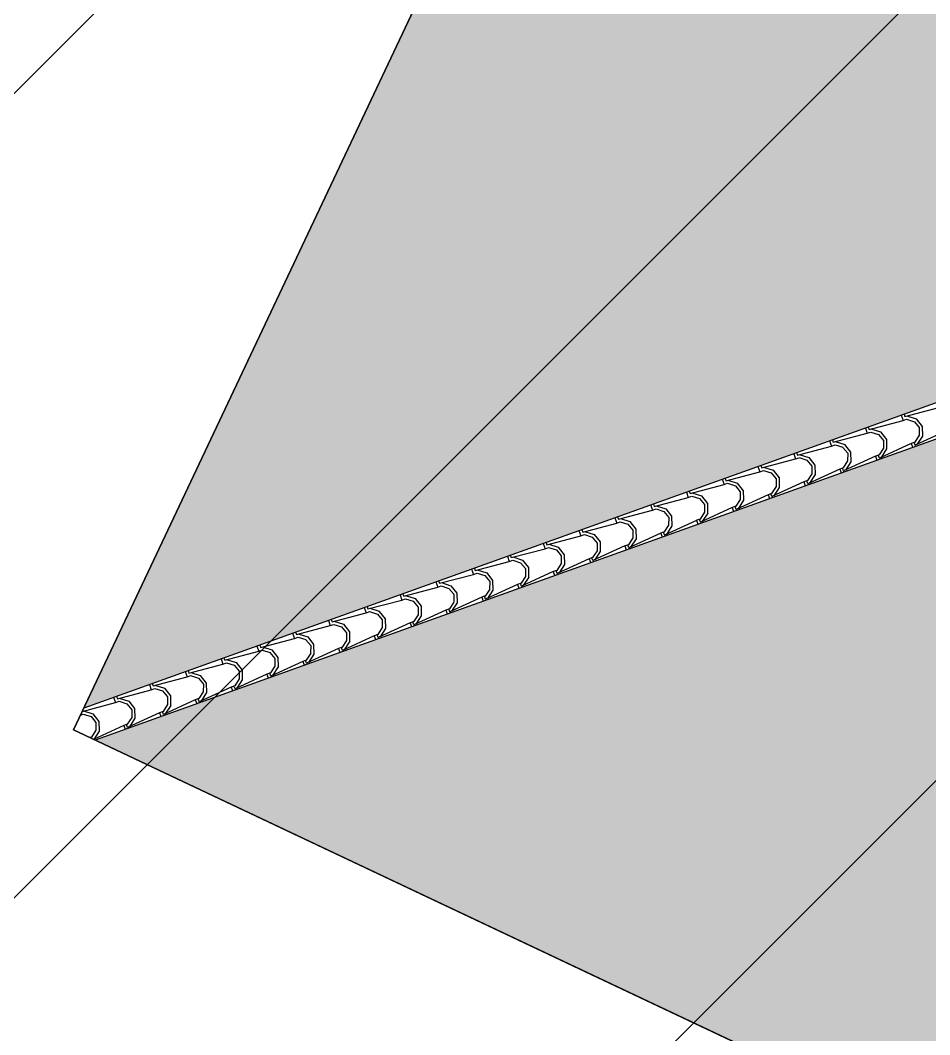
# Model space of a CAD drawing. Header units: millimetres. Extents: x 648844 to 649530, y 1246379 to 1246752.
# Drawn here: x 649119.893 to 649123.889, y 1246523.203 to 1246527.661 of the extents above; entities that cross this region are included whole.
import ezdxf

# ---------------------------------------------------------------- set-up
doc = ezdxf.new("R2010")
doc.units = ezdxf.units.MM
doc.header["$LTSCALE"] = 20
doc.header["$MEASUREMENT"] = 0
doc.layers.get('0').update_dxf_attribs({"linetype": 'CONTINUOUS'})
doc.layers.add('TECHO', color=30, linetype='CONTINUOUS')

# ---------------------------------------------------------------- blocks, each defined once
blk = doc.blocks.new('TEJA45')
at = {"layer": 'TECHO'}
for p, q in [((-0.1915910165105004, 4.238486235740897), (-0.09791931933256848, 4.350000000000019)), ((-0.1042627085960035, 4.306883349536172), (-0.09843609721495739, 4.350000000000559)), ((-0.0899236405116497, 4.309532748100789), (-0.08519737324927235, 4.344979957377539)), ((-0.08566081842469231, 4.350000000000048), (-0.08284375475943051, 4.347182936334786)), ((-0.08520690562188094, 4.344819785472112), (-0.08002669109387028, 4.350000000000122)), ((-0.0852076559721553, 4.269172403094505), (-0.1041128791895432, 4.306982768981751)), ((-0.07560361537717597, 4.278793904563692), (-0.089782529099935, 4.309514941465899)), ((-0.3097487369831384, 4.120328765138016), (-0.2104962856374399, 4.238486274769556)), ((-0.2104539013465825, 4.238477996649426), (-0.2140209609375816, 4.242045056240421)), ((-0.2104539013465967, 4.238477996649419), (-0.2010012978956937, 4.229025393198516)), ((-0.2010012978956794, 4.247930600100329), (-0.2045683574866644, 4.251497659691317)), ((-0.2033644487581583, 4.226662242335838), (-0.1915486944445277, 4.238477996649465)), ((-0.1915486944447764, 4.238477996649426), (-0.2010012978956794, 4.247930600100329)), ((3.552713678800501e-14, 4.260227204326622), (-0.1159182292588099, 4.162855751208912)), ((-0.0474162125070734, 4.250297762661354), (-0.08522657839431957, 4.269202985878742)), ((-0.04491001779673809, 4.264601023314423), (-0.07563105469894538, 4.278779937037182)), ((-0.003757169871668964, 4.256098248815796), (-0.0474755261243871, 4.250190325325473)), ((-0.0094850399793458, 4.269212151439515), (-0.0449322492560924, 4.264485884177141)), ((4.973799150320701e-14, 4.278785035879814), (-0.009586078014912403, 4.269198957864852)), ((-0.2224212841525102, 4.188724973102381), (-0.2165133606621836, 4.232443329355096)), ((-0.208081091125905, 4.191376267011851), (-0.2033548238635277, 4.226823476288601)), ((-0.1937600241473518, 4.160637441371289), (-0.2079389378701109, 4.191358478273497)), ((-0.2033651858509131, 4.1510146718466), (-0.222270409068301, 4.188825037733846)), ((-0.1655739437549784, 4.132140232782604), (-0.2033843096422245, 4.151045455999991)), ((-0.1630664809882632, 4.14644461454392), (-0.1937875178904704, 4.160623528266679)), ((-0.12764152106827, 4.151054700825238), (-0.1630887303450166, 4.146328433562864)), ((-0.1159278668375592, 4.162857169042208), (-0.1277436211511898, 4.151041414728581)), ((-0.09850234030869132, 4.145431642513337), (-0.1159278668375663, 4.162857169042212)), ((-0.4279064574559399, 4.002171294534961), (-0.3286540061102414, 4.120328804166501)), ((-0.3405798597090239, 4.070566596668574), (-0.3346719362186974, 4.114284952921288)), ((-0.3286114444828456, 4.120320453513148), (-0.3321785040738447, 4.123887513104144)), ((-0.328611444482874, 4.120320453513145), (-0.319158841031971, 4.110867850062242)), ((-0.3262385417402598, 4.073219785922014), (-0.3215122744778824, 4.108666995198764)), ((-0.3191588410319568, 4.129773056964062), (-0.3227259006229417, 4.133340116555051)), ((-0.3215219918944356, 4.108504699199564), (-0.3097062375808051, 4.120320453513191)), ((-0.3097062375810467, 4.120320453513152), (-0.3191588410319497, 4.129773056964055)), ((-0.1159181902304027, 4.143950482081731), (-0.2340756998619469, 4.044698030736033)), ((-0.1219155463064112, 4.137939673259112), (-0.1656339025591294, 4.132031749768789)), ((-0.1079549437595944, 4.135979039062441), (-0.1159278668375663, 4.14395196214041)), ((-0.3215227157296638, 4.032856940598695), (-0.3404279389470517, 4.070667306485941)), ((-0.311916432918288, 4.042480978180546), (-0.326095346641047, 4.073202015082753)), ((-0.437316384168227, 4.011615513827795), (-0.440883443759212, 4.015182573418784)), ((-0.2340756608334686, 4.025792761608923), (-0.3522331704650128, 3.926540310263224)), ((-0.283731675002862, 4.013982702903839), (-0.3215420408901082, 4.032887926121226)), ((-0.2812229441797882, 4.028288205773407), (-0.3119439810819955, 4.042467119496166)), ((-0.2400739227393771, 4.019781097702669), (-0.2837922789920952, 4.013873174212346)), ((-0.2457980021581534, 4.032897250210837), (-0.2812452114349, 4.028170982948463)), ((-0.2340854099738365, 4.044699625905938), (-0.2459011642874671, 4.032883871592311)), ((-0.2166598834449687, 4.02727409937707), (-0.2340854099738436, 4.044699625905945)), ((-0.2261124868958646, 4.017821495926167), (-0.2340854099738294, 4.025794419004132)), ((-0.5460641779288835, 3.884013823931728), (-0.446811726583185, 4.002171333563268)), ((-0.4587384352657722, 3.952408220232972), (-0.4528305117754456, 3.996126576485686)), ((-0.446768987619123, 4.002162910376885), (-0.450336047210115, 4.005729969967877)), ((-0.4467689876191514, 4.002162910376867), (-0.4373163841682484, 3.992710306925964)), ((-0.4443959923545009, 3.955063304833079), (-0.4396697250921235, 3.990510514109829)), ((-0.439679535030713, 3.99034715606329), (-0.4278637807170824, 4.002162910376917)), ((-0.4278637807173169, 4.002162910376889), (-0.4373163841682199, 4.011615513827792)), ((-0.4396802456084359, 3.914699209350832), (-0.4585854688258237, 3.952509575238079)), ((-0.4300728416892312, 3.924324514989806), (-0.4442517554119902, 3.955045551892013)), ((-0.3993794073712991, 3.910131797002897), (-0.4301004442735064, 3.924310710725656)), ((-0.3522429531101139, 3.926542082769668), (-0.3640587074237445, 3.914726328456041)), ((-0.3348174265812318, 3.909116556240797), (-0.3522429531101139, 3.926542082769679)), ((-0.6642218984016708, 3.765856353328662), (-0.5649694470559723, 3.884013862960202)), ((-0.5649265307554003, 3.884005367240611), (-0.5684935903463995, 3.887572426831607)), ((-0.5649265307554145, 3.884005367240604), (-0.5554739273045115, 3.874552763789701)), ((-0.5554739273044973, 3.893457970691514), (-0.5590409868954893, 3.89702503028251)), ((-0.5578370781669904, 3.872189612927016), (-0.5460213238533598, 3.884005367240643)), ((-0.5460213238535943, 3.884005367240611), (-0.5554739273044973, 3.893457970691514)), ((-0.3522331314364777, 3.907635041136153), (-0.4703906410680219, 3.808382589790455)), ((-0.401889406250767, 3.895825173025077), (-0.4396997721380131, 3.914730396242465)), ((-0.3582322991741123, 3.901622522145985), (-0.4019506554268304, 3.895714598655662)), ((-0.3639544832466726, 3.91473979959661), (-0.3994016925234192, 3.910013532334236)), ((-0.3442700300321349, 3.899663952789901), (-0.3522429531101068, 3.907636875867869)), ((-0.5768970108217957, 3.83424984380277), (-0.5709890873314691, 3.877968200055484)), ((-0.5578377754871866, 3.796541478102924), (-0.5767429987045745, 3.83435184399017)), ((-0.5625534429686283, 3.836906823745043), (-0.557827175706251, 3.872354033021793)), ((-0.5482292504594071, 3.806168051797403), (-0.5624081641821661, 3.836889088699611)), ((-0.4703906020396786, 3.789477320663238), (-0.5885481116712228, 3.690224869317539)), ((-0.5200471374986506, 3.777667643146319), (-0.5578575033858968, 3.796572866363707)), ((-0.517535870562817, 3.791975388232387), (-0.5482569074650243, 3.806154301955146)), ((-0.4821109643361083, 3.79658234898227), (-0.5175581736128549, 3.791856081719896)), ((-0.4704004962463912, 3.808384539633398), (-0.4822162505600218, 3.796568785319771)), ((-0.4529749697175092, 3.790959013104523), (-0.4704004962463841, 3.808384539633398)), ((-0.4624275731684122, 3.781506409653627), (-0.4704004962463841, 3.789479332731595)), ((-0.7823796188743231, 3.647698882725777), (-0.6831271675286246, 3.765856392357318)), ((-0.6950555863783023, 3.716091467368969), (-0.6891476628879758, 3.759809823621683)), ((-0.6830840738916635, 3.76584782410433), (-0.6866511334826626, 3.769414883695326)), ((-0.6830840738916919, 3.76584782410433), (-0.6736314704407889, 3.756395220653427)), ((-0.6807108935829973, 3.718750342655206), (-0.67598462632062, 3.754197551931956)), ((-0.6736314704407675, 3.775300427555241), (-0.6771985300317596, 3.778867487146229)), ((-0.6759946213032677, 3.754032069790743), (-0.6641788669896371, 3.76584782410437)), ((-0.6641788669898716, 3.765847824104334), (-0.6736314704407746, 3.775300427555237)), ((-0.4763906756079805, 3.783463946589425), (-0.5201090318606987, 3.777556023099102)), ((-0.6759953053659373, 3.678383746855019), (-0.6949005285833252, 3.716194112742265)), ((-0.6663856592299666, 3.688011588605836), (-0.6805645729527257, 3.718732625508043)), ((-0.7917890135770378, 3.657142884418974), (-0.7953560731680227, 3.660709944009962)), ((-0.7823364101261348, 3.647690280968064), (-0.7917890135770378, 3.657142884418967)), ((-0.5885480726426167, 3.671319600190539), (-0.7067055822741608, 3.572067148844841)), ((-0.6382048687465414, 3.659510113267562), (-0.6760152346337875, 3.678415336484949)), ((-0.6356923337535179, 3.673818979461497), (-0.6664133706557251, 3.687997893184257)), ((-0.5945490520418204, 3.665305371032865), (-0.6382674082945385, 3.659397447542542)), ((-0.6002674454250894, 3.678424898367989), (-0.635714654701836, 3.673698631105616)), ((-0.5885580393826686, 3.690226996497127), (-0.6003737936962992, 3.6784112421835)), ((-0.5711325128537865, 3.672801469968253), (-0.5885580393826544, 3.690226996497124)), ((-0.5805851163046825, 3.663348866517349), (-0.5885580393826473, 3.671321789595314)), ((-0.9005373393472667, 3.529541412122548), (-0.8012848880015682, 3.647698921754088)), ((-0.8132141619350435, 3.597933090933367), (-0.8073062384447169, 3.641651447186081)), ((-0.8012416170279337, 3.64769028096806), (-0.8048086766189329, 3.651257340559059)), ((-0.8012416170279621, 3.647690280968053), (-0.7917890135770591, 3.63823767751715)), ((-0.7988683441973592, 3.600593861565365), (-0.7941420769349818, 3.636041070842115)), ((-0.7941521644395451, 3.635874526654469), (-0.7823364101259145, 3.647690280968096)), ((-0.794152835244688, 3.560226015607107), (-0.8130580584620759, 3.598036381494353)), ((-0.7845420680001425, 3.569855125413444), (-0.7987209817229015, 3.600576162315651)), ((-0.7538487969466843, 3.555662570691752), (-0.7845698338488916, 3.569841484414511)), ((-0.706715582518946, 3.572069453360857), (-0.7185313368325765, 3.56025369904723)), ((-0.6892900559900497, 3.554643926831982), (-0.7067155825189246, 3.572069453360857)), ((-1.018695059820196, 3.411383941519318), (-0.9194426084744975, 3.529541451150859)), ((-0.9313727374915572, 3.479774714499563), (-0.9254648140012307, 3.523493070752277)), ((-0.9193991601642111, 3.529532737831794), (-0.9229662197552102, 3.533099797422789)), ((-0.9193991601642324, 3.529532737831776), (-0.9099465567133294, 3.520080134380873)), ((-0.9099465567133151, 3.538985341282704), (-0.9135136163043072, 3.542552400873692)), ((-0.9123097075758224, 3.517716983518195), (-0.9004939532621918, 3.529532737831822)), ((-0.9004939532624121, 3.529532737831797), (-0.9099465567133151, 3.5389853412827)), ((-0.7067055432457181, 3.553161879717699), (-0.8248630528772622, 3.453909428372)), ((-0.756362599994425, 3.5413525833888), (-0.7941729658816712, 3.560257806606188)), ((-0.7127074284747792, 3.547146795476419), (-0.7564257847274973, 3.541238871986096)), ((-0.7184239265140562, 3.560267447753709), (-0.7538711357908028, 3.555541180491335)), ((-0.6987426594409527, 3.545191323381079), (-0.7067155825189175, 3.553164246459044)), ((-0.9123103651234814, 3.442068284359273), (-0.9312155883408693, 3.479878650246519)), ((-0.9170257948113587, 3.482437380478231), (-0.9122995275489814, 3.517884589754981)), ((-0.902698476770702, 3.451698662221872), (-0.9168773904934611, 3.48241969912408)), ((-0.8248630138488267, 3.435004159244855), (-0.9430205234803708, 3.335751707899156)), ((-0.8745203312423371, 3.423195053510049), (-0.9123306971295833, 3.442100276727437)), ((-0.8720052601382022, 3.437506161921242), (-0.9027262970404095, 3.451685075644001)), ((-0.8365804076030514, 3.442109997139426), (-0.872027616879798, 3.437383729877052)), ((-0.8248731256552233, 3.453911910224587), (-0.8366888799688539, 3.44209615591096)), ((-0.807447599126327, 3.436486383695708), (-0.824873125655202, 3.453911910224587)), ((-0.8169002025772301, 3.427033780244813), (-0.8248731256551949, 3.435006703322777)), ((-1.13685278029299, 3.293226470916263), (-1.037600328947292, 3.411383980547804)), ((-1.049531313047822, 3.361616338067563), (-1.043623389557496, 3.405334694320278)), ((-1.037556703300481, 3.41137519469552), (-1.04112376289148, 3.414942254286515)), ((-1.03755670330051, 3.411375194695516), (-1.028104099849607, 3.401922591244613)), ((-1.035183245425607, 3.3642808993893), (-1.03045697816323, 3.39972810866605)), ((-1.028104099849585, 3.420827798146426), (-1.031671159440577, 3.424394857737422)), ((-1.0304672507121, 3.399559440381921), (-1.018651496398469, 3.411375194695548)), ((-1.018651496398682, 3.41137519469552), (-1.028104099849585, 3.420827798146423)), ((-0.8308658049077238, 3.428988219919979), (-0.8745841611604419, 3.423080296429656)), ((-1.030467895002218, 3.323910553111343), (-1.049373118219606, 3.361720918998589)), ((-1.020854885542022, 3.333542199031957), (-1.035033799264781, 3.364263235934164)), ((-1.146261642985863, 3.30267025501016), (-1.149828702576848, 3.306237314601148)), ((-1.136809039534953, 3.29321765155925), (-1.146261642985856, 3.302670255010153)), ((-0.9430204844519352, 3.316846438772011), (-1.061177994083479, 3.217593987426312)), ((-0.9926780624902349, 3.305037523631288), (-1.030488428377481, 3.323942746848676)), ((-0.9901617233289102, 3.319349753150352), (-1.020882760231117, 3.333528666873111)), ((-0.9490241813424802, 3.310829644363299), (-0.9927425375951984, 3.304921720872976)), ((-0.9547368886924801, 3.323952546525081), (-0.9901840979692267, 3.319226279262708)), ((-0.9430306687915007, 3.335754367088317), (-0.9548464231051312, 3.32393861277469)), ((-0.9256051422625973, 3.318328840559435), (-0.9430306687914722, 3.33575436708831)), ((-0.9350577457135003, 3.308876237108539), (-0.9430306687914651, 3.316849160186504)), ((-1.255010500765792, 3.175069000313204), (-1.155758049420093, 3.293226509944745)), ((-1.167689888604336, 3.243457961633766), (-1.16178196511401, 3.28717631788648)), ((-1.155714246436759, 3.293217651559246), (-1.159281306027758, 3.296784711150242)), ((-1.15571424643678, 3.293217651559239), (-1.146261642985877, 3.283765048108336)), ((-1.153340696040082, 3.24612441829856), (-1.148614428777705, 3.28157162757531)), ((-1.148624793848377, 3.281401897245647), (-1.136809039534747, 3.293217651559274)), ((-1.148625424880983, 3.205752821863452), (-1.167530648098371, 3.243563187750699)), ((-1.139011294312198, 3.215385735839561), (-1.153190208034957, 3.246106772741769)), ((-1.108318186520428, 3.201193344379842), (-1.139039223422635, 3.215372258102601)), ((-1.061188211927778, 3.217596823952046), (-1.073003966241409, 3.205781069638419)), ((-1.043762685398868, 3.200171297423161), (-1.06118821192775, 3.217596823952043)), ((-1.373168221238593, 3.056911529710149), (-1.273915769892895, 3.17506903934169)), ((-1.285848464160601, 3.125299585201766), (-1.279940540670275, 3.169017941454481)), ((-1.273871789573029, 3.175060108422976), (-1.277438849164021, 3.178627168013964)), ((-1.27387178957305, 3.175060108422965), (-1.264419186122147, 3.165607504972062)), ((-1.264419186122126, 3.184512711873882), (-1.267986245713111, 3.188079771464871)), ((-1.266782336984654, 3.163244354109374), (-1.254966582671024, 3.175060108423001)), ((-1.254966582671223, 3.175060108422976), (-1.264419186122126, 3.184512711873879)), ((-1.061177955054994, 3.198688718299206), (-1.179335464686538, 3.099436266953507)), ((-1.110835793738126, 3.186879993752527), (-1.148646159625372, 3.205785216969915)), ((-1.067182557776327, 3.192671068806732), (-1.110900914029045, 3.186763145316409)), ((-1.072893369780999, 3.205795095910862), (-1.108340579057746, 3.201068828648488)), ((-1.053215288849771, 3.190718693972261), (-1.061188211927742, 3.19869161705023)), ((-1.266782954759748, 3.087595090615572), (-1.285688177977136, 3.125405456502818)), ((-1.271498146654451, 3.127967937208719), (-1.266771879392074, 3.16341514648547)), ((-1.257167703082374, 3.097229272647162), (-1.271346616805133, 3.127950309549369)), ((-1.179335425658017, 3.080530997826433), (-1.297492935289561, 2.981278546480734)), ((-1.228993524985995, 3.068722463873762), (-1.266803890873241, 3.08762768709115)), ((-1.226474649713587, 3.083036935610096), (-1.257195686615795, 3.097215849332855)), ((-1.19104985087089, 3.087637645296461), (-1.226497060147636, 3.082911378034087)), ((-1.179345755064055, 3.099439280815776), (-1.191161509377686, 3.087623526502149)), ((-1.161920228535138, 3.082013754286891), (-1.179345755064013, 3.099439280815766)), ((-1.171372831986041, 3.072561150835991), (-1.179345755064013, 3.08053407391396)), ((-1.491325941711231, 2.938754059107264), (-1.392073490365533, 3.056911568738805)), ((-1.404007039717101, 3.007141208767965), (-1.398099116226774, 3.05085956502068)), ((-1.392029332709299, 3.056902565286702), (-1.395596392300298, 3.060469624877697)), ((-1.39202933270932, 3.056902565286691), (-1.382576729258417, 3.047449961835788)), ((-1.389655597268458, 3.009811456121579), (-1.384929330006081, 3.045258665398329)), ((-1.382576729258403, 3.066355168737612), (-1.386143788849395, 3.069922228328608)), ((-1.384939880120932, 3.0450868109731), (-1.373124125807301, 3.056902565286727)), ((-1.3731241258075, 3.056902565286705), (-1.382576729258403, 3.066355168737608)), ((-1.185340934209286, 3.074512493250293), (-1.229059290462004, 3.06860456975997)), ((-1.384940484638499, 2.969437359367674), (-1.403845707855886, 3.007247725254921)), ((-1.375324111853324, 2.979072809456422), (-1.389503025576083, 3.00979384635863)), ((-1.500734272394673, 2.948197625601342), (-1.504301331985666, 2.95176468519233)), ((-1.49128166894377, 2.938745022150432), (-1.500734272394673, 2.948197625601335)), ((-1.297492896261112, 2.962373277353592), (-1.415650405892656, 2.863120826007894)), ((-1.347151256233893, 2.950564933994997), (-1.384961622121139, 2.969470157212385)), ((-1.344631112904288, 2.964880526839199), (-1.375352149806496, 2.979059440561958)), ((-1.303499310642231, 2.956353917693853), (-1.347217666894949, 2.95044599420353)), ((-1.309206331958961, 2.969480194682298), (-1.344653541235708, 2.964753927419924)), ((-1.297503298200333, 2.981281737679506), (-1.309319052513963, 2.969465983365879)), ((-1.280077771671415, 2.96385621115062), (-1.29750329820029, 2.981281737679495)), ((-1.289530375122318, 2.954403607699724), (-1.297503298200283, 2.962376530777686)), ((-1.609483662184033, 2.820596588504205), (-1.510231210838334, 2.938754098135746)), ((-1.522165615273849, 2.888982832332363), (-1.516257691783522, 2.932701188585078)), ((-1.510186875845577, 2.938745022150432), (-1.513753935436576, 2.942312081741427)), ((-1.510186875845605, 2.938745022150421), (-1.500734272394702, 2.929292418699518)), ((-1.507813047882699, 2.891654975032647), (-1.503086780620322, 2.927102184309398)), ((-1.503097423257209, 2.926929267836826), (-1.491281668943579, 2.938745022150453)), ((-1.503098014517263, 2.851279628119784), (-1.522003237734651, 2.88908999400703)), ((-1.493480520623876, 2.860916346264851), (-1.507659434346635, 2.891637383167058)), ((-1.462787576094982, 2.846724118068312), (-1.493508612997189, 2.860903031791072)), ((-1.41566084133661, 2.863124194543236), (-1.427476595650241, 2.851308440229609)), ((-1.398235314807685, 2.845698668014347), (-1.41566084133656, 2.863124194543225)), ((-1.727641382656969, 2.702439117900973), (-1.628388931311271, 2.820596627532513)), ((-1.640324190830356, 2.770824455898556), (-1.634416267340029, 2.81454281215127)), ((-1.628344418981847, 2.820587479014158), (-1.631911478572839, 2.82415453860515)), ((-1.628344418981868, 2.820587479014147), (-1.618891815530965, 2.811134875563244)), ((-1.625970498497189, 2.773498493941911), (-1.621244231234812, 2.808945703218662)), ((-1.618891815530944, 2.830040082465064), (-1.622458875121929, 2.833607142056053)), ((-1.621254966393487, 2.808771724700552), (-1.609439212079856, 2.820587479014179)), ((-1.609439212080048, 2.820587479014161), (-1.618891815530951, 2.830040082465064)), ((-1.415650366864142, 2.844215556880823), (-1.533807876495686, 2.744963105535124)), ((-1.465308987481798, 2.832407404116246), (-1.503119353369044, 2.851312627333634)), ((-1.42165768707698, 2.838195342137173), (-1.465376043329698, 2.83228741864685)), ((-1.427362813048838, 2.8513227440679), (-1.462810022325584, 2.846596476805527)), ((-1.407687918258588, 2.836246064563447), (-1.41566084133656, 2.844218987641415)), ((-1.621255544396, 2.733121896871847), (-1.640160767613388, 2.770932262759093)), ((-1.611636929394813, 2.742759883074104), (-1.625815843117572, 2.773480919976311)), ((-1.533807837467243, 2.726057836407978), (-1.651965347098788, 2.62680538506228)), ((-1.583466718729717, 2.714249874237503), (-1.621277084616963, 2.73315509745489)), ((-1.580944039285683, 2.728567709297419), (-1.61166507618789, 2.742746623020178)), ((-1.539816063509036, 2.720036766580851), (-1.583534419761754, 2.714128843090528)), ((-1.545519294137819, 2.733165293453617), (-1.580966503414565, 2.728439026191243)), ((-1.533818384472887, 2.744966651406965), (-1.545634138786518, 2.733150897093338)), ((-1.516392857943956, 2.727541124878073), (-1.533818384472831, 2.744966651406948)), ((-1.525845461394859, 2.718088521427173), (-1.533818384472831, 2.726061444505142)), ((-1.845799103129757, 2.584281647297914), (-1.746546651784058, 2.702439156929454)), ((-1.758482766386621, 2.652666079466556), (-1.752574842896294, 2.696384435719271)), ((-1.74650196211811, 2.702429935877895), (-1.750069021709102, 2.70599699546889)), ((-1.746501962118138, 2.702429935877877), (-1.737049358667235, 2.692977332426974)), ((-1.744127949111437, 2.655342012852969), (-1.73940168184906, 2.69078922212972)), ((-1.737049358667214, 2.711882539328798), (-1.740616418258206, 2.715449598919786)), ((-1.739412509529764, 2.690614181564278), (-1.727596755216133, 2.702429935877905)), ((-1.727596755216311, 2.702429935877895), (-1.737049358667214, 2.711882539328798)), ((-1.739413074274765, 2.61496416562397), (-1.758318297492153, 2.652774531511216)), ((-1.729793338165379, 2.624603419882536), (-1.743972251888138, 2.655324456784744)), ((-1.864659505254387, 2.584272392741614), (-1.868226564845386, 2.587839452332609)), ((-1.855206901803498, 2.593724996192527), (-1.85877396139449, 2.597292055783516)), ((-1.845754298352588, 2.584272392741617), (-1.855206901803491, 2.59372499619252)), ((-1.651965308070309, 2.607900115935173), (-1.770122817701854, 2.508647664589475)), ((-1.701624449977587, 2.596092344358734), (-1.739434815864833, 2.614997567576122)), ((-1.699100502478018, 2.610411300527293), (-1.729821539380225, 2.624590214250052)), ((-1.657974439943793, 2.601878191024166), (-1.701692796196511, 2.595970267533843)), ((-1.6636757752268, 2.615007842839329), (-1.699122984503546, 2.610281575576956)), ((-1.651975927609165, 2.626809108270695), (-1.663791681922795, 2.614993353957068)), ((-1.634550401080226, 2.609383581741803), (-1.651975927609101, 2.626809108270681)), ((-1.644003004531122, 2.599930978290903), (-1.651975927609094, 2.607903901368879)), ((-1.963956823602409, 2.466124176695029), (-1.86470437225671, 2.58428168632657)), ((-1.876641341943376, 2.53450770303095), (-1.87073341845305, 2.578226059283665)), ((-1.864659505254409, 2.584272392741603), (-1.855206901803506, 2.5748197892907)), ((-1.86228539972555, 2.537185531764937), (-1.857559132463173, 2.572632741041687)), ((-1.857570052666041, 2.572456638428005), (-1.845754298352411, 2.584272392741632)), ((-1.857570604153551, 2.496806434376108), (-1.876475827370939, 2.534616800263354)), ((-1.847949746935555, 2.506446956690137), (-1.862128660658314, 2.537167993592345)), ((-1.81978218122547, 2.477934814479969), (-1.857592547112716, 2.496840037697357)), ((-1.817256965670367, 2.49225489175716), (-1.847978002572574, 2.506433805479919)), ((-1.781832256315774, 2.496850392225053), (-1.81727946559252, 2.492124124962679)), ((-1.770133470745442, 2.508651565134425), (-1.781949225059073, 2.496835810820798)), ((-1.752707944216503, 2.491226038605529), (-1.770133470745385, 2.508651565134411)), ((-2.082114544075353, 2.347966706091803), (-1.982862092729654, 2.466124215723344)), ((-1.994799917499641, 2.416349326598954), (-1.988891994009315, 2.460067682851669)), ((-1.982817048390658, 2.466114849605344), (-1.986384107981657, 2.469681909196343)), ((-1.982817048390686, 2.466114849605333), (-1.973364444939783, 2.45666224615443)), ((-1.980442850339919, 2.419029050675103), (-1.975716583077542, 2.454476259951853)), ((-1.973364444939762, 2.47556745305625), (-1.976931504530747, 2.479134512647239)), ((-1.975727595802319, 2.454299095291731), (-1.963911841488688, 2.466114849605358)), ((-1.963911841488859, 2.46611484960534), (-1.973364444939762, 2.475567453056243)), ((-1.770122778673361, 2.489742395462365), (-1.888280288304905, 2.390489944116666)), ((-1.776132816376737, 2.483719615467727), (-1.819851172629456, 2.477811691977404)), ((-1.762160547667406, 2.481773435154633), (-1.770133470745371, 2.489746358232598)), ((-1.975728134032288, 2.378648703128178), (-1.994633357249675, 2.416459069015424)), ((-1.966106155705724, 2.388290493497742), (-1.980285069428483, 2.419011530399949)), ((-1.888280249276434, 2.37158467498956), (-2.006437758907978, 2.272332223643861)), ((-1.937939912473368, 2.359777284601215), (-1.975750278360614, 2.378682507818603)), ((-1.935413428861061, 2.374098482986273), (-1.966134465763268, 2.388277396709032)), ((-1.894291192810599, 2.365561039911164), (-1.938009549063317, 2.359653116420841)), ((-1.899988737404293, 2.378692941610829), (-1.935435946681039, 2.373966674348456)), ((-1.888291013881719, 2.390494021998155), (-1.90010676819535, 2.378678267684528)), ((-1.870865487352773, 2.373068495469258), (-1.888291013881648, 2.390494021998133)), ((-1.880318090803677, 2.363615892018363), (-1.888291013881641, 2.371588815096327)), ((-2.200272264548296, 2.229809235488567), (-2.101019813202598, 2.347966745120107)), ((-2.112958493056141, 2.29819095016515), (-2.107050569565814, 2.341909306417865)), ((-2.100974591526935, 2.347957306469077), (-2.104541651117927, 2.351524366060072)), ((-2.100974591526956, 2.347957306469056), (-2.091521988076053, 2.338504703018152)), ((-2.098600300954161, 2.300872569586161), (-2.093874033691783, 2.336319778862912)), ((-2.091521988076039, 2.357409909919983), (-2.095089047667024, 2.360976969510965)), ((-2.093885138938596, 2.336141552155457), (-2.082069384624965, 2.347957306469084)), ((-2.082069384625136, 2.347957306469073), (-2.091521988076039, 2.357409909919976)), ((-2.093885663911045, 2.260490971880294), (-2.112790887128433, 2.298301337767541)), ((-2.084262564476674, 2.270134030307005), (-2.098441478199433, 2.300855067209213)), ((-2.318429985020934, 2.111651764885686), (-2.219177533675236, 2.229809274517226)), ((-2.219132134663198, 2.229799763332796), (-2.222699194254197, 2.233366822923792)), ((-2.219132134663234, 2.229799763332785), (-2.209679531212331, 2.220347159881882)), ((-2.209679531212309, 2.239252366783706), (-2.213246590803301, 2.242819426374698)), ((-2.212042682074873, 2.217984009019183), (-2.200226927761243, 2.22979976333281)), ((-2.200226927761406, 2.2297997633328), (-2.209679531212309, 2.239252366783703)), ((-2.006437719879585, 2.25342695451668), (-2.124595229511129, 2.154174503170982)), ((-2.056097643721252, 2.24161975472245), (-2.093908009608498, 2.260524977939838)), ((-2.053569892051748, 2.25594207421538), (-2.084290928953955, 2.270120987938139)), ((-2.012449569244438, 2.2474024643546), (-2.056167925497157, 2.241494540864277)), ((-2.018145218494176, 2.260535490996432), (-2.053592427770923, 2.255809223734058)), ((-2.006448557017997, 2.272336478861885), (-2.018264311331627, 2.260520724548257)), ((-1.989023030489044, 2.254910952332985), (-2.006448557017926, 2.272336478861867)), ((-1.998475633939947, 2.245458348882085), (-2.006448557017919, 2.253431271960061)), ((-2.231117068612647, 2.180032573731356), (-2.225209145122321, 2.223750929984071)), ((-2.216757751568522, 2.182716088496324), (-2.212031484306145, 2.218163297773074)), ((-2.212043193789803, 2.142333240632382), (-2.230948417007191, 2.180143606519628)), ((-2.20241897324761, 2.151977567116258), (-2.216597886970369, 2.182698604018466)), ((-2.17425537496915, 2.123462224843689), (-2.212065740856396, 2.142367448061076)), ((-2.171726355244928, 2.137785665445634), (-2.202447392147135, 2.151964579168393)), ((-2.136301699582702, 2.142378040382205), (-2.171748908859449, 2.137651773119831)), ((-2.124606100154274, 2.154178935725614), (-2.136421854467905, 2.142363181411987)), ((-2.107180573625321, 2.136753409196714), (-2.124606100154196, 2.154178935725589)), ((-2.436587705493885, 1.993494294282453), (-2.337335254148186, 2.111651803913993)), ((-2.349275644168912, 2.061874197299353), (-2.343367720678586, 2.105592553552068)), ((-2.337289677799475, 2.111642220196526), (-2.340856737390467, 2.115209279787518)), ((-2.337289677799504, 2.111642220196511), (-2.327837074348601, 2.102189616745608)), ((-2.33491520218265, 2.064559607408288), (-2.330188934920272, 2.100006816685038)), ((-2.327837074348579, 2.121094823647432), (-2.331404133939571, 2.124661883238428)), ((-2.330200225211151, 2.099826465882909), (-2.31838447089752, 2.111642220196536)), ((-2.318384470897676, 2.111642220196526), (-2.327837074348579, 2.121094823647429)), ((-2.124595190482559, 2.135269234043939), (-2.242752700114103, 2.03601678269824)), ((-2.130607945679202, 2.129243888797919), (-2.17432630193192, 2.123335965307596)), ((-2.116633177076217, 2.127300805745815), (-2.124606100154182, 2.13527372882378)), ((-2.330200723668554, 2.024175509384502), (-2.349105946885942, 2.061985875271748)), ((-2.320575382017786, 2.033821103923863), (-2.334754295740545, 2.06454214082607)), ((-2.44599461748485, 2.002937280511166), (-2.449561677075842, 2.006504340102154)), ((-2.242752661085667, 2.017111513571098), (-2.360910170717212, 1.9178590622254)), ((-2.292413106217069, 2.005304694964952), (-2.330223472104315, 2.02420991818234)), ((-2.289882818435615, 2.01962925667474), (-2.320603855337822, 2.033808170397499)), ((-2.248766322111251, 2.011085313241601), (-2.292484678363969, 2.005177389751278)), ((-2.254458180671243, 2.024220589767982), (-2.28990538994799, 2.019494322505608)), ((-2.242763643290552, 2.036021392589344), (-2.254579397604182, 2.024205638275717)), ((-2.225338116761591, 2.018595866060441), (-2.242763643290466, 2.036021392589316)), ((-2.234790720212494, 2.009143262609545), (-2.242763643290459, 2.017116185687509)), ((-2.554745425966679, 1.875336823679397), (-2.455492974620981, 1.993494333310938)), ((-2.467434219725661, 1.943715820863755), (-2.461526296235334, 1.987434177116469)), ((-2.455447220935753, 1.993484677060259), (-2.459014280526752, 1.997051736651255)), ((-2.455447220935774, 1.993484677060245), (-2.445994617484871, 1.984032073609342)), ((-2.453072652796898, 1.946403126319346), (-2.448346385534521, 1.981850335596096)), ((-2.448357768347428, 1.981668922746636), (-2.436542014033797, 1.993484677060263)), ((-2.436542014033947, 1.993484677060259), (-2.44599461748485, 2.002937280511162)), ((-2.44835825354734, 1.906017778136647), (-2.467263476764728, 1.943828144023893)), ((-2.438731790788353, 1.915664640732292), (-2.452910704511112, 1.946385677634499)), ((-2.360921186426829, 1.917863849453074), (-2.372736940740459, 1.906048095139447)), ((-2.343495659897862, 1.90043832292417), (-2.360921186426737, 1.917863849453049)), ((-2.672903146439467, 1.757179353076342), (-2.573650695093768, 1.875336862707883)), ((-2.573604764072023, 1.875327133923982), (-2.577171823663022, 1.878894193514977)), ((-2.573604764072044, 1.875327133923967), (-2.564152160621141, 1.865874530473064)), ((-2.564152160621127, 1.884779737374888), (-2.567719220212119, 1.88834679696588)), ((-2.566515311483705, 1.863511379610362), (-2.554699557170075, 1.875327133923989)), ((-2.554699557170224, 1.875327133923978), (-2.564152160621127, 1.884779737374881)), ((-2.360910131688769, 1.898953793098254), (-2.479067641320313, 1.799701341752556)), ((-2.410570837464959, 1.887147165086184), (-2.448381203352206, 1.906052388303571)), ((-2.408039281627133, 1.901472847904234), (-2.43876031852934, 1.915651761626993)), ((-2.366924698545105, 1.892926737685034), (-2.410643054797823, 1.887018814194711)), ((-2.372614661760217, 1.906063139153702), (-2.408061871036963, 1.901336871891328)), ((-2.352948263348765, 1.890985719473271), (-2.360921186426737, 1.898958642551243)), ((-2.585592795282174, 1.825557444429958), (-2.579684871791848, 1.869275800682672)), ((-2.571230103411139, 1.828246645230415), (-2.566503836148762, 1.863693854507165)), ((-2.556888199558905, 1.797508177540724), (-2.571067113281664, 1.828229214442931)), ((-2.566515783426098, 1.78786004688876), (-2.585421006643486, 1.825670412776006)), ((-2.528728568712815, 1.768989635207408), (-2.566538934600061, 1.787894858424796)), ((-2.526195744818651, 1.783316439133724), (-2.556916781720858, 1.797495352856483)), ((-2.490771142849198, 1.787905688539425), (-2.526218352125944, 1.783179421277051)), ((-2.479078729563106, 1.799706306316804), (-2.490894483876737, 1.787890552003176)), ((-2.461653203034139, 1.782280779787897), (-2.479078729563014, 1.799706306316772)), ((-2.791060866912261, 1.639021882473276), (-2.691808415566562, 1.757179392104817)), ((-2.703751370838674, 1.707399067996157), (-2.697843447348347, 1.751117424248871)), ((-2.691762307208286, 1.757169590787711), (-2.695329366799285, 1.760736650378707)), ((-2.691762307208322, 1.757169590787701), (-2.682309703757419, 1.747716987336798)), ((-2.689387554025622, 1.710090164139668), (-2.684661286763244, 1.745537373416418)), ((-2.68230970375739, 1.766622194238618), (-2.685876763348382, 1.770189253829606)), ((-2.684672854619983, 1.745353836474088), (-2.672857100306352, 1.757169590787715)), ((-2.672857100306487, 1.757169590787715), (-2.68230970375739, 1.766622194238618)), ((-2.479067602291835, 1.780796072625453), (-2.597225111923379, 1.681543621279754)), ((-2.485083074978945, 1.774768162128474), (-2.528801431231663, 1.768860238638151)), ((-2.471105806485035, 1.772828176336997), (-2.479078729563007, 1.780801099414965)), ((-2.684673313304828, 1.669702315640802), (-2.703578536522215, 1.707512681528048)), ((-2.675044608329848, 1.679351714349984), (-2.689223522052608, 1.710072751252191)), ((-2.800467246893668, 1.648464651102348), (-2.80403430648466, 1.65203171069334)), ((-2.597225072894851, 1.662638352152683), (-2.715382582526395, 1.563385900806985)), ((-2.646886299960748, 1.650832105328671), (-2.684696665847994, 1.669737328546059)), ((-2.644352208010176, 1.665160030363211), (-2.675073244912383, 1.67933894408597)), ((-2.603241451413716, 1.65660958657179), (-2.646959807666434, 1.650701663081467)), ((-2.608927623939977, 1.6697482379249), (-2.644374833216723, 1.665021970662526)), ((-2.597236272699384, 1.681548763180533), (-2.609052027013014, 1.669733008866906)), ((-2.579810746170402, 1.664123236651626), (-2.597236272699277, 1.681548763180501)), ((-2.589263349621298, 1.654670633200727), (-2.59723627269927, 1.662643556278695)), ((-2.909218587385205, 1.520864411870047), (-2.809966136039506, 1.639021921501588)), ((-2.821909946394939, 1.589240691564164), (-2.816002022904613, 1.632959047816879)), ((-2.809919850344563, 1.639012047651438), (-2.813486909935556, 1.64257910724243)), ((-2.809919850344592, 1.639012047651423), (-2.800467246893689, 1.62955944420052)), ((-2.807545004639749, 1.591933683051629), (-2.802818737377372, 1.627380892328379)), ((-2.80283039775626, 1.627196293337814), (-2.79101464344263, 1.639012047651441)), ((-2.791014643442765, 1.639012047651441), (-2.800467246893668, 1.648464651102344)), ((-2.802830843183607, 1.55154458439295), (-2.821736066400995, 1.589354950280196)), ((-2.793201017100024, 1.561195251157582), (-2.807379930822783, 1.591916288059789)), ((-2.762508671201701, 1.547003621592701), (-2.793229708103908, 1.56118253531546)), ((-2.715393815835661, 1.563391220044263), (-2.727209570149292, 1.551575465730636)), ((-2.697968289306679, 1.545965693515353), (-2.715393815835554, 1.563391220044231)), ((-2.715382543497967, 1.544480631679839), (-2.833540053129511, 1.445228180334141)), ((-2.76504403120866, 1.532674575449917), (-2.802854397095906, 1.551579798667305)), ((-2.721399827845751, 1.538451011015471), (-2.765118184098469, 1.532543087525148)), ((-2.727084105028048, 1.55159078731074), (-2.762531314304795, 1.546864520048366)), ((-2.707420892757582, 1.536513090064457), (-2.715393815835547, 1.544486013142421))]:
    blk.add_line(p, q, dxfattribs=at)

msp = doc.modelspace()

# ---------------------------------------------------------------- hatches: boundary and pattern name
h = msp.add_hatch()
h.set_pattern_fill('ANSI31', color=2, scale=20, style=0)
h.set_pattern_definition([(45, (-526.4316489867633, -3378.367883687839), (-1.767766952966369, 1.767766952966369), [])])
edge = h.paths.add_edge_path()
edge.add_line((649057.8519686605, 1246574.731937029), (649143.484031076, 1246525.395827967))
edge.add_line((649021.4650291716, 1246521.520933308), (649057.8519686605, 1246574.731937029))
edge.add_line((649021.4650291716, 1246521.520933308), (649126.0130467353, 1246470.828113168))
edge.add_line((649143.484031076, 1246525.395827967), (649148.0277335674, 1246486.904175728))
h.paths.add_polyline_path([(649085.8330108997, 1246502.103295551), (649115.3070900415, 1246502.103295551), (649115.3070900415, 1246507.529080002), (649085.8330108997, 1246507.529080002)], flags=24)
at = {"layer": 'TECHO'}
h = msp.add_hatch(dxfattribs=at)
h.set_pattern_fill('SPANTILE', color=254, scale=0.2049999999999999, angle=393.8926382689082, style=0, pattern_type=2)
h.set_pattern_definition([(149.7393259863851, (649085.2244868196, 1246566.725353961), (2.136630451287246, -1.236299172753065), [0.1893117599999993, -4.543480804999978]), (244.7090259863851, (649085.0609704881, 1246566.82075485), (-0.2729298857970903, -0.09777155741209834), [0.01639999999999996, -0.1885999999999997]), (64.70902598638517, (649084.9585632669, 1246566.642410462), (0.2729298857970903, 0.09777155741209831), [0.05739999999999996, -0.1475999999999998]), (334.7090259863851, (649084.9830854329, 1246566.694308663), (0.09777155741209831, -0.2729298857970902), [0.02049999999999999, -0.1844999999999999]), (154.7090259863851, (649085.05767117, 1246566.80417521), (-0.09777155741209842, 0.2729298857970902), [0.02049999999999997, -0.1844999999999998]), (64.70902598638517, (649085.0391360977, 1246566.812933125), (0.2729298857970903, 0.09777155741209831), [0.01639999999999998, -0.1885999999999999]), (64.70902598638517, (649084.9733913247, 1246566.635404128), (0.2729298857970903, 0.09777155741209831), [0.04099999999999997, -0.1639999999999999]), (339.6787259863851, (649084.9909071574, 1246566.672474273), (2.311787257022124, -0.8656009520489065), [0.1893117599999997, -4.543480804999992]), (12.012925986385, (649085.0001746936, 1246566.668095314), (-4.289492157008033, -0.9207100335188123), [0.05412163999999995, -5.358033749999993]), (46.27412598638523, (649085.0531110112, 1246566.679359805), (0.3605087920870512, 0.2831224994132321), [0.05186130999999972, -0.5964054749999954]), (83.1439259863852, (649085.0889580684, 1246566.716837646), (0.0101920591944909, -0.4582805481093829), [0.05186130999999986, -0.5964054749999975]), (117.405125986385, (649085.0951490103, 1246566.768328152), (-2.012436359507646, 3.898403497559897), [0.05412163999999982, -5.358033749999977]), (44.48412598638513, (649085.0445154186, 1246566.694757883), (-1.704774997957573, -1.68854004379824), [0.04150942499999994, -4.109424259999993]), (84.93392598638518, (649085.0741300102, 1246566.723843979), (0.221966135102693, 2.389174817387581), [0.04150942499999995, -4.109424259999995]), (117.3036259863851, (649085.0777955016, 1246566.765191157), (-1.533765470671674, 2.992037535362022), [0.04387184499999993, -4.343319624999991]), (12.1144259863851, (649085.0016205047, 1246566.685550747), (-3.285350497805009, -0.7149805861786274), [0.04387184499999983, -4.343319624999978])])
h.paths.add_polyline_path([(649120.1718722336, 1246524.638936475), (649125.8220986589, 1246526.663014695), (649123.7980204396, 1246532.313241121)])
h = msp.add_hatch(dxfattribs=at)
h.set_pattern_fill('SPANTILE', color=254, scale=0.2049999999999999, angle=123.892638268908, style=0, pattern_type=2)
h.set_pattern_definition([(239.7393259863851, (649169.5069392854, 1246485.577270096), (1.236299172753066, 2.136630451287245), [0.1893117599999991, -4.543480804999973]), (334.7090259863851, (649169.4115383968, 1246485.413753766), (0.09777155741209835, -0.2729298857970902), [0.01639999999999999, -0.1885999999999999]), (154.7090259863851, (649169.5898827853, 1246485.311346544), (-0.09777155741209832, 0.2729298857970902), [0.05739999999999994, -0.1475999999999998]), (64.70902598638517, (649169.5379845834, 1246485.33586871), (0.2729298857970903, 0.09777155741209827), [0.02049999999999998, -0.1844999999999999]), (244.7090259863851, (649169.428118038, 1246485.410454446), (-0.2729298857970903, -0.0977715574120983), [0.02049999999999997, -0.1844999999999997]), (154.7090259863851, (649169.4193601217, 1246485.391919374), (-0.09777155741209832, 0.2729298857970902), [0.01639999999999997, -0.1885999999999998]), (154.7090259863851, (649169.5968891184, 1246485.326174602), (-0.09777155741209832, 0.2729298857970902), [0.04099999999999995, -0.1639999999999998]), (69.6787259863852, (649169.5598189741, 1246485.343690434), (0.8656009520489075, 2.311787257022123), [0.1893117599999998, -4.543480804999994]), (102.0129259863852, (649169.5641979323, 1246485.35295797), (0.9207100335188132, -4.289492157008032), [0.05412163999999995, -5.358033749999993]), (136.274125986385, (649169.5529334415, 1246485.405894288), (-0.2831224994132322, 0.3605087920870512), [0.05186130999999999, -0.5964054749999996]), (173.1439259863851, (649169.5154556019, 1246485.441741345), (0.4582805481093831, 0.01019205919449076), [0.05186131, -0.5964054749999997]), (207.405125986385, (649169.4639650953, 1246485.447932287), (-3.898403497559899, -2.012436359507644), [0.05412163999999996, -5.358033749999995]), (134.4841259863851, (649169.5375353638, 1246485.397298696), (1.688540043798241, -1.704774997957573), [0.04150942499999997, -4.109424259999996]), (174.9339259863851, (649169.5084492685, 1246485.426913287), (-2.389174817387582, 0.2219661351026935), [0.04150942499999993, -4.109424259999991]), (207.3036259863852, (649169.4671020898, 1246485.430578778), (-2.992037535362023, -1.533765470671673), [0.04387184499999978, -4.343319624999972]), (102.1144259863851, (649169.5467425002, 1246485.354403782), (0.7149805861786269, -3.285350497805008), [0.04387184499999998, -4.343319624999997])])
h.paths.add_polyline_path([(649128.5703183254, 1246525.281515992), (649130.6092129982, 1246519.58992935), (649120.2224587684, 1246524.49772386), (649125.9140454115, 1246526.536618534)])

# ---------------------------------------------------------------- linework, layer by layer
at = {"color": 254}
msp.add_lwpolyline([(649120.1265591937, 1246524.543036898), (649123.8433334787, 1246532.409140696), (649134.4218868588, 1246527.410720106), (649130.7051125736, 1246519.544616309), (649120.1265591929, 1246524.543036899)], dxfattribs=at)
at = {"layer": 'TECHO', "color": 254}
for p, q in [((649123.8433334779, 1246532.409140694), (649120.1265591937, 1246524.543036898)), ((649120.1265591938, 1246524.5430369), (649123.8433334795, 1246532.409140695)), ((649125.8220986589, 1246526.663014695), (649120.1718722336, 1246524.638936475)), ((649125.9140454115, 1246526.536618534), (649120.2224587684, 1246524.49772386)), ((649120.1265591937, 1246524.543036898), (649130.7051125736, 1246519.544616309)), ((649130.705112573, 1246519.544616309), (649120.1265591938, 1246524.5430369))]:
    msp.add_line(p, q, dxfattribs=at)

# ---------------------------------------------------------------- block references
at = {"color": 254, "rotation": 154.7090259853355}
msp.add_blockref('TEJA45', (649121.9849463365, 1246528.476088798), dxfattribs=at)

doc.saveas('drawing.dxf')
